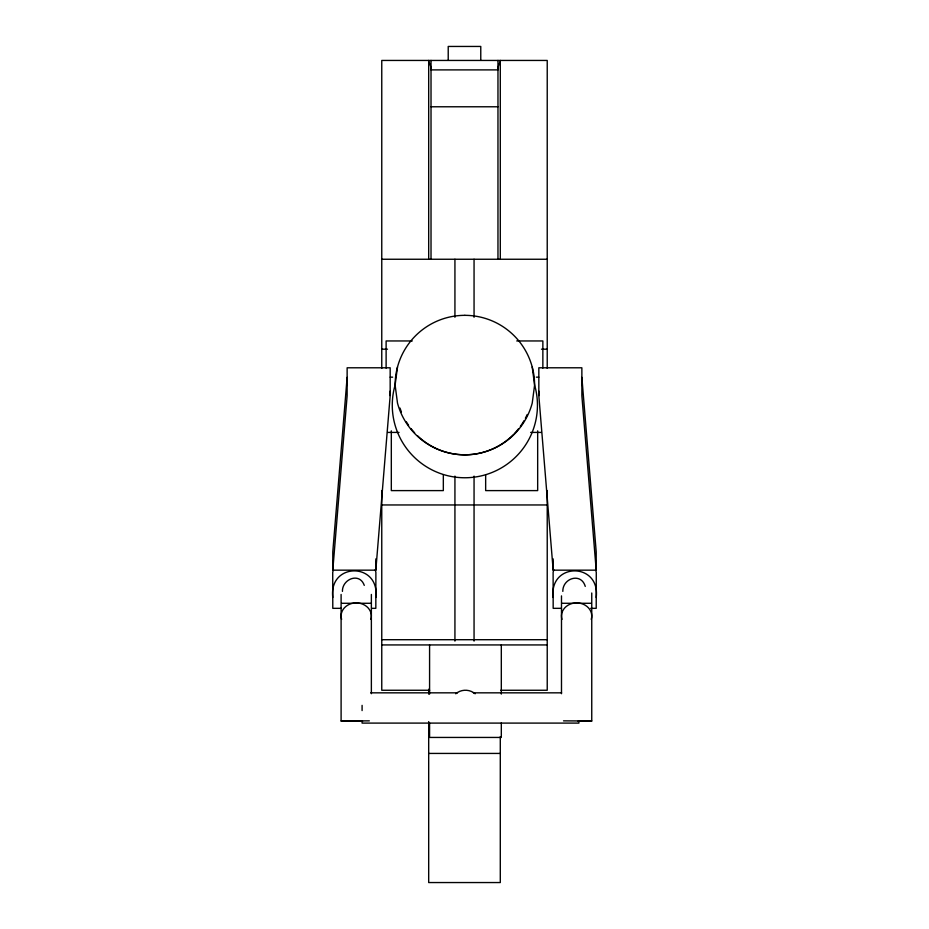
<?xml version="1.0" encoding="UTF-8"?>
<svg xmlns="http://www.w3.org/2000/svg" width="929" height="929" viewBox="0 0 929 929"><rect width="100%" height="100%" fill="white"/><g stroke="black" fill="none" stroke-linecap="round" stroke-linejoin="round"><path stroke-width="1.39" d="M375.827 597.452C380.077 562.033 328.541 562.033 332.791 597.452M596.209 597.452C600.459 562.033 548.923 562.033 553.173 597.452M347.132 377.383L332.791 551.838L332.791 570.162L375.827 570.162L390.168 395.708L390.168 367.791L347.132 367.791L347.132 395.708L332.791 570.162M390.168 391.121L389.692 395.557M397.496 367.025L395.115 385.07L397.496 403.128A69.745 69.745 0 0 0 532.224 403.128L534.605 385.07L532.224 367.025M333.406 569.744L332.721 572.345L332.791 608.332L341.106 608.332M342.429 591.378C342.104 579.069 359.581 571.95 364.273 585.375M553.8 569.744L553.115 572.345L553.173 608.332L561.488 608.332M562.823 591.378C562.544 578.21 581.124 572.159 585.258 586.396M497.654 68.641L500.29 60.443L500.29 259.249M370.845 603.281L341.617 603.281M591.239 603.281L562.01 603.281M341.106 594.444L341.106 721.009L369.336 720.858M591.75 593.004L591.75 721.009L577.931 721.31M563.52 720.858L591.75 721.009M362.577 721.287L341.106 721.009M431.021 69.896L497.967 69.896M431.021 106.777L497.967 106.777M381.761 259.249L547.227 259.249M412.244 340.955L386.116 340.955L386.116 368.105M516.745 340.955L542.861 340.955L542.861 368.105M381.761 349.188L387.498 349.188M541.491 349.188L547.227 349.188M390.168 377.162L392.642 377.162M536.358 377.162L538.832 377.162M387.556 432.415L399.029 432.415M530.656 432.415L541.433 432.415M381.761 504.958L547.227 504.958M596.209 570.162L581.868 395.708L581.868 367.791L538.832 367.791L538.832 395.708L553.173 570.162L596.209 570.162L596.209 551.838L581.868 377.383M371.67 608.332L375.827 608.332L375.885 572.345L375.2 569.744M590.67 608.332L596.209 608.332L596.279 572.345L595.594 569.744M381.761 639.709L547.227 639.709M381.761 644.935L547.227 644.935M429.651 690.259L381.761 690.259L381.761 490.535M500.777 690.259L547.227 690.259L547.227 490.535M370.764 692.837L457.486 692.837M473.384 692.837L561.557 692.837M428.687 753.431L500.29 753.431M431.335 68.641L428.687 60.443L428.687 259.249M539.308 395.557L538.832 391.121M578.895 721.067L578.895 723.099L362.089 723.099L362.089 721.067M561.488 595.884L561.488 693.708M553.173 558.886L553.173 570.162M547.227 368.372L547.227 60.443L381.761 60.443L381.761 368.372M537.67 430.847L537.67 490.605L485.658 490.605L485.658 474.731M501.312 644.935L501.312 694.079M501.312 722.936L501.312 737.44L429.581 737.44L429.581 722.936M500.29 736.627L500.29 882.55L428.687 882.55L428.687 721.589M497.967 60.443L497.967 259.249M480.769 60.211L480.769 46.45L448.219 46.45L448.219 60.211M474.057 259.249L474.057 317.277M474.057 476.112L474.057 641.103M454.931 259.249L454.931 317.277M454.931 476.112L454.931 641.103M443.33 474.731L443.33 490.605L391.318 490.605L391.318 430.847M431.021 60.443L431.021 259.249M429.581 644.935L429.581 694.079M428.687 689.213L428.687 694.126M375.827 558.886L375.827 570.162M371.368 594.444L371.368 693.708M362.089 705.355L362.089 710.58M527.207 414.52A68.363 68.363 0 0 1 525.384 418.236M524.072 420.64A68.363 68.363 0 0 1 520.345 426.399M518.672 428.617A68.363 68.363 0 0 1 514.155 433.82M513.203 434.795A68.363 68.363 0 0 1 417.493 435.747M414.624 432.821A68.363 68.363 0 0 1 411.048 428.617M408.586 425.273A68.363 68.363 0 0 1 406.345 421.812M401.433 411.977A68.363 68.363 0 0 1 400.004 408.086M455.709 693.777A15.131 15.131 0 0 1 475.172 693.777M562.01 619.388A15.131 13.099 0 0 1 576.619 602.898A15.131 13.099 0 0 1 591.239 619.388M341.617 619.388A15.131 13.099 0 0 1 356.237 602.898A15.131 13.099 0 0 1 370.845 619.388M464.86 315.337A69.745 69.745 0 0 0 395.115 385.07A72.578 72.578 0 0 0 464.86 477.761A72.578 72.578 0 0 0 534.605 385.07A69.745 69.745 0 0 0 464.86 315.337"/></g></svg>
